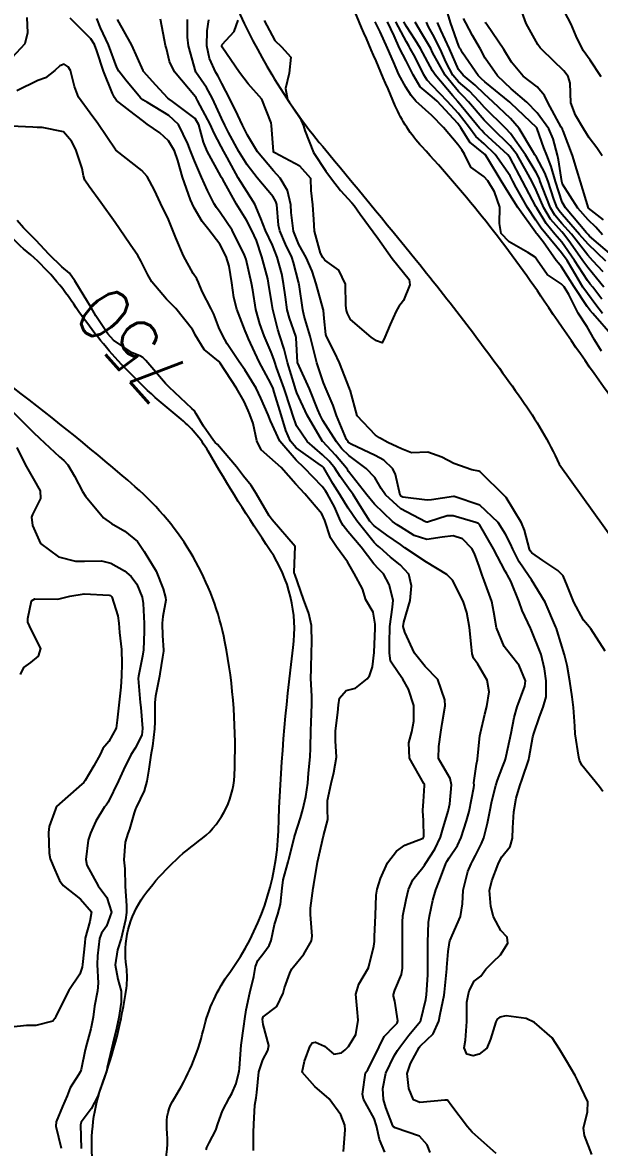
# Model space of a CAD drawing. Header units: metres. Extents: x 307586 to 320046, y 7427249 to 7434250.
# Drawn here: x 318344.8 to 318388.7, y 7430379.9 to 7430465.6 of the extents above; entities that cross this region are included whole.
import ezdxf
from ezdxf.enums import TextEntityAlignment as Align

# ---------------------------------------------------------------- set-up
doc = ezdxf.new("R2010")
doc.units = ezdxf.units.M
doc.header["$MEASUREMENT"] = 0
for name, color, linetype in [('Cotas', 45, 'Continuous'), ('Curvas de Nivel 1m', 11, 'Continuous'), ('Curvas de Nivel 5m', 15, 'Continuous'), ('Hidrografia', 140, 'Continuous'), ('Vias Primárias', 230, 'Continuous')]:
    doc.layers.add(name, color=color, linetype=linetype)
doc.styles.add('Style-STANDARD', font='STANDARD.shx')

msp = doc.modelspace()

# ---------------------------------------------------------------- linework, layer by layer
at = {"layer": 'Curvas de Nivel 1m', "flags": 128}
for points, elevation in [([(318388.915, 7430455.415), (318388.515, 7430456.017), (318387.927, 7430456.793), (318387.513, 7430457.434), (318386.874, 7430458.516), (318386.532, 7430459.444), (318386.486, 7430460.937), (318386.333, 7430461.446), (318385.99, 7430461.891), (318384.332, 7430463.475), (318384.18, 7430463.643), (318384.017, 7430463.877), (318383.134, 7430465.489), (318382.587, 7430466.955)], 769), ([(318345.124, 7430465.944), (318345.192, 7430464.766), (318344.984, 7430463.945), (318343.992, 7430462.88)], 753), ([(318372.384, 7430379.599), (318371.972, 7430380.565), (318371.727, 7430381.609), (318371.573, 7430382.157), (318371.038, 7430383.11), (318370.751, 7430383.623), (318370.672, 7430384.001), (318370.915, 7430385.622), (318370.973, 7430385.722), (318371.075, 7430385.866), (318371.938, 7430387.607), (318372.321, 7430388.385), (318373.117, 7430389.22), (318373.301, 7430389.408), (318373.366, 7430389.588), (318373.138, 7430391.081), (318373.028, 7430391.478), (318373.023, 7430391.592), (318373.146, 7430391.913), (318373.64, 7430393.104), (318373.715, 7430393.585), (318373.717, 7430395.055), (318373.709, 7430395.585), (318373.708, 7430397.085), (318373.753, 7430397.585), (318373.996, 7430398.817), (318374.175, 7430399.581), (318374.497, 7430400.331), (318375.26, 7430401.248), (318375.393, 7430401.437), (318375.472, 7430401.568), (318376.184, 7430402.657), (318376.607, 7430403.557), (318376.758, 7430404.095), (318377.204, 7430405.551), (318377.226, 7430405.638), (318377.318, 7430406.107), (318377.456, 7430407.548), (318377.34, 7430408.02), (318376.444, 7430409.559), (318376.477, 7430410.454), (318376.638, 7430411.557), (318376.737, 7430412.212), (318376.958, 7430413.555), (318376.946, 7430414.026), (318376.411, 7430415.56), (318375.443, 7430416.564), (318374.62, 7430417.578), (318373.885, 7430419.177), (318373.763, 7430419.587), (318373.824, 7430419.924), (318374.303, 7430421.582), (318374.413, 7430422.688), (318374.187, 7430423.583), (318373.54, 7430424.284), (318372.815, 7430424.874), (318371.991, 7430425.613), (318371.744, 7430425.806), (318371.557, 7430425.984), (318370.235, 7430427.633), (318369.588, 7430428.615), (318368.952, 7430429.65), (318368.429, 7430430.475), (318367.722, 7430431.669), (318367.678, 7430431.724), (318367.624, 7430431.778), (318367.299, 7430432), (318365.638, 7430433.194), (318365.188, 7430433.695), (318364.831, 7430434.522), (318364.474, 7430435.702), (318363.955, 7430437.443), (318363.87, 7430437.708), (318363.699, 7430438.092), (318362.81, 7430439.729), (318361.997, 7430441.481), (318361.894, 7430441.738), (318361.747, 7430442.102), (318361.108, 7430443.747), (318360.895, 7430444.629), (318360.73, 7430445.751), (318360.53, 7430447.029), (318360.312, 7430447.755), (318359.827, 7430448.688), (318358.983, 7430449.773), (318358.481, 7430450.412), (318357.86, 7430451.461), (318357.702, 7430451.792), (318357.587, 7430452.072), (318356.989, 7430453.799), (318356.634, 7430455.071), (318356.379, 7430455.805), (318355.921, 7430456.569), (318355.263, 7430457.157), (318354.296, 7430457.835), (318353.937, 7430458.093), (318352.96, 7430458.838), (318351.96, 7430459.633), (318351.796, 7430459.862), (318351.661, 7430460.168), (318350.958, 7430461.87), (318350.46, 7430463.413), (318350.295, 7430463.877), (318350.009, 7430464.316), (318348.438, 7430465.904)], 753), ([(318375.835, 7430379.558), (318375.606, 7430380.158), (318375.015, 7430380.803), (318373.16, 7430381.45), (318373.022, 7430381.525), (318372.992, 7430381.56), (318372.978, 7430381.591), (318372.441, 7430383.002), (318372.261, 7430383.602), (318372.22, 7430384.438), (318372.456, 7430385.599), (318373.086, 7430386.922), (318373.347, 7430387.331), (318373.518, 7430387.586), (318374.188, 7430388.498), (318375.096, 7430389.57), (318375.105, 7430389.588), (318375.124, 7430389.652), (318375.501, 7430391.205), (318375.553, 7430391.566), (318375.637, 7430393.094), (318375.646, 7430393.565), (318375.638, 7430395.116), (318375.638, 7430395.566), (318375.698, 7430397.075), (318375.774, 7430397.564), (318376.03, 7430398.763), (318376.246, 7430399.56), (318376.527, 7430400.28), (318377.017, 7430401.552), (318377.097, 7430401.721), (318377.269, 7430401.988), (318377.896, 7430402.929), (318378.182, 7430403.537), (318378.594, 7430404.818), (318378.778, 7430405.528), (318379.154, 7430407.345), (318379.163, 7430407.523), (318379.151, 7430407.708), (318379.357, 7430409.118), (318379.415, 7430409.466), (318379.418, 7430409.519), (318379.612, 7430411.286), (318379.654, 7430411.517), (318379.99, 7430412.928), (318380.123, 7430413.513), (318380.307, 7430414.628), (318380.169, 7430415.513), (318379.445, 7430416.736), (318379.124, 7430417.199), (318379.017, 7430417.527), (318378.96, 7430418.028), (318378.806, 7430419.53), (318378.612, 7430420.651), (318378.322, 7430421.538), (318377.527, 7430423.13), (318377.085, 7430423.554), (318375.542, 7430424.492), (318373.903, 7430425.586), (318373.555, 7430425.838), (318372.518, 7430426.561), (318371.569, 7430427.261), (318371.242, 7430427.623), (318370.628, 7430428.589), (318369.959, 7430429.636), (318369.608, 7430430.133), (318368.98, 7430431.013), (318368.557, 7430431.656), (318368.149, 7430432.183), (318367.633, 7430432.668), (318366.465, 7430433.682), (318365.661, 7430434.873), (318365.366, 7430435.693), (318365.221, 7430436.151), (318364.707, 7430437.7), (318364.127, 7430439.304), (318364, 7430439.716), (318363.94, 7430439.932), (318363.73, 7430440.476), (318363.186, 7430441.726), (318362.86, 7430442.621), (318362.571, 7430443.732), (318362.321, 7430445.198), (318362.226, 7430445.736), (318361.811, 7430447.52), (318361.747, 7430447.741), (318361.701, 7430447.855), (318360.755, 7430449.751), (318359.856, 7430451.101), (318359.571, 7430451.475), (318359.383, 7430451.767), (318358.879, 7430452.781), (318358.436, 7430453.782), (318357.902, 7430455.047), (318357.59, 7430455.793), (318357.389, 7430456.324), (318356.675, 7430457.803), (318355.943, 7430458.481), (318354.32, 7430459.472), (318353.961, 7430459.685), (318353.777, 7430459.842), (318352.662, 7430461.167), (318352.126, 7430461.859), (318351.986, 7430462.146), (318351.353, 7430463.866), (318350.741, 7430465.154), (318350.456, 7430465.876)], 754), ([(318388.132, 7430379.409), (318387.567, 7430380.864), (318387.487, 7430381.415), (318387.786, 7430382.668), (318387.816, 7430383.412), (318387.069, 7430385.025), (318386.937, 7430385.287), (318386.867, 7430385.423), (318386.184, 7430386.54), (318385.664, 7430387.444), (318385.106, 7430388.3), (318383.765, 7430389.464), (318383.126, 7430389.756), (318381.612, 7430389.977), (318381.127, 7430389.88), (318380.916, 7430389.711), (318380.812, 7430389.503), (318380.421, 7430388.189), (318380.124, 7430387.51), (318379.558, 7430387.045), (318379.087, 7430386.927), (318378.612, 7430387.048), (318378.411, 7430387.53), (318378.509, 7430388.122), (318378.608, 7430389.528), (318378.623, 7430391.013), (318378.701, 7430391.527), (318378.793, 7430391.88), (318379.159, 7430392.607), (318379.683, 7430392.996), (318380.06, 7430393.511), (318380.609, 7430394.075), (318381.184, 7430394.618), (318381.739, 7430395.492), (318381.671, 7430395.967), (318381.202, 7430396.456), (318380.647, 7430397.506), (318380.436, 7430398.296), (318380.349, 7430399.509), (318380.506, 7430400.252), (318381, 7430401.503), (318381.079, 7430401.689), (318381.271, 7430402.059), (318381.909, 7430402.865), (318382.093, 7430403.488), (318382.101, 7430404.288), (318382.195, 7430405.487), (318382.378, 7430406.539), (318382.655, 7430407.48), (318382.832, 7430407.986), (318383.323, 7430409.471), (318383.365, 7430409.629), (318383.638, 7430411.21), (318383.705, 7430411.467), (318384.132, 7430412.732), (318384.421, 7430413.46), (318384.643, 7430414.236), (318384.649, 7430415.458), (318384.527, 7430416.374), (318384.268, 7430417.462), (318383.482, 7430419.423), (318383.457, 7430419.47), (318382.824, 7430420.808), (318382.598, 7430421.484), (318381.969, 7430423.05), (318381.716, 7430423.497), (318381.647, 7430423.611), (318381.536, 7430423.82), (318380.64, 7430425.509), (318379.571, 7430427.357), (318379.493, 7430427.442), (318379.299, 7430427.524), (318377.58, 7430428.018), (318377.122, 7430428.012), (318375.701, 7430427.569), (318375.608, 7430427.534), (318375.573, 7430427.536), (318375.47, 7430427.571), (318373.587, 7430428.559), (318372.413, 7430429.608), (318372.094, 7430430.099), (318371.616, 7430430.949), (318370.949, 7430431.627), (318369.633, 7430432.623), (318369.111, 7430433.121), (318368.69, 7430433.654), (318367.667, 7430435.285), (318367.451, 7430435.672), (318367.272, 7430436.079), (318366.632, 7430437.681), (318365.723, 7430439.69), (318365.622, 7430441.572), (318365.601, 7430441.692), (318365.112, 7430443.055), (318364.953, 7430443.702), (318364.813, 7430444.669), (318364.67, 7430445.707), (318364.529, 7430446.437), (318364.184, 7430447.714), (318363.826, 7430448.621), (318363.301, 7430449.725), (318362.927, 7430450.655), (318362.492, 7430451.734), (318361.873, 7430452.712), (318361.205, 7430453.747), (318360.367, 7430455.295), (318360.118, 7430455.758), (318359.916, 7430456.114), (318359.36, 7430457.201), (318359.103, 7430457.772), (318358.119, 7430459.629), (318358.037, 7430459.789), (318358.01, 7430459.836), (318357.964, 7430459.898), (318356.369, 7430461.806), (318355.991, 7430462.599), (318355.76, 7430463.573), (318355.695, 7430463.815), (318355.607, 7430464.218), (318355.295, 7430465.821)], 756), ([(318388.956, 7430407.033), (318388.702, 7430407.409), (318387.357, 7430409.041), (318387.185, 7430409.432), (318387.133, 7430409.665), (318386.86, 7430411.435), (318386.822, 7430412.005), (318386.721, 7430413.437), (318386.625, 7430414.233), (318386.457, 7430415.44), (318386.256, 7430416.631), (318386.055, 7430417.444), (318385.48, 7430419.27), (318385.423, 7430419.451), (318385.394, 7430419.541), (318384.581, 7430421.459), (318383.528, 7430423.159), (318383.297, 7430423.474), (318382.582, 7430424.523), (318382.103, 7430425.492), (318381.942, 7430425.879), (318381.564, 7430426.63), (318380.994, 7430427.506), (318379.593, 7430428.839), (318377.655, 7430429.496), (318377.602, 7430429.495), (318375.922, 7430429.242), (318375.598, 7430429.222), (318373.745, 7430429.445), (318373.602, 7430429.506), (318373.537, 7430429.591), (318373.194, 7430431.172), (318372.993, 7430431.599), (318372.286, 7430432.263), (318371.633, 7430432.619), (318369.816, 7430433.464), (318369.642, 7430433.565), (318369.603, 7430433.601), (318369.571, 7430433.641), (318369.468, 7430433.821), (318368.699, 7430435.655), (318368.447, 7430436.425), (318367.913, 7430437.667), (318367.7, 7430438.132), (318367.197, 7430439.675), (318367.031, 7430440.376), (318366.692, 7430441.681), (318366.237, 7430443.206), (318366.127, 7430443.686), (318365.844, 7430445.637), (318365.834, 7430445.69), (318365.794, 7430445.826), (318365.419, 7430447.306), (318365.292, 7430447.698), (318364.828, 7430448.705), (318364.39, 7430449.712), (318364.286, 7430450.152), (318364.146, 7430451.716), (318364.089, 7430451.941), (318363.869, 7430452.29), (318362.653, 7430453.732), (318361.898, 7430454.725), (318361.275, 7430455.746), (318360.482, 7430457.2), (318360.19, 7430457.757), (318359.941, 7430458.276), (318359.259, 7430459.771), (318358.807, 7430460.613), (318357.983, 7430461.79), (318357.436, 7430463.796), (318357.351, 7430464.458), (318357.35, 7430465.797)], 757), ([(318389.131, 7430417.732), (318388.045, 7430419.422), (318387.781, 7430419.721), (318387.489, 7430420.074), (318386.744, 7430421.438), (318386.246, 7430422.719), (318385.939, 7430423.446), (318385.537, 7430423.859), (318384.386, 7430424.62), (318383.55, 7430425.209), (318383.428, 7430425.348), (318383.376, 7430425.473), (318383.012, 7430426.923), (318382.772, 7430427.482), (318381.601, 7430429.403), (318381.53, 7430429.501), (318379.621, 7430431.37), (318379.525, 7430431.425), (318378.987, 7430431.53), (318377.63, 7430432), (318376.701, 7430432.496), (318375.642, 7430432.862), (318374.399, 7430432.825), (318373.646, 7430433.109), (318373.324, 7430433.271), (318372.605, 7430433.606), (318371.977, 7430433.944), (318371.651, 7430434.17), (318370.281, 7430435.634), (318369.728, 7430437.604), (318369.72, 7430437.64), (318369.694, 7430437.704), (318368.931, 7430439.652), (318368.556, 7430440.482), (318367.936, 7430441.667), (318367.888, 7430441.812), (318367.757, 7430443.039), (318367.7, 7430443.671), (318367.685, 7430443.75), (318367.156, 7430445.676), (318366.853, 7430446.629), (318366.395, 7430447.684), (318365.828, 7430448.68), (318365.418, 7430449.696), (318365.255, 7430451.097), (318365.216, 7430451.7), (318364.958, 7430452.788), (318364.412, 7430453.712), (318363.891, 7430454.282), (318362.682, 7430455.732), (318361.925, 7430456.984), (318361.548, 7430457.744), (318361.181, 7430458.511), (318360.587, 7430459.754), (318359.975, 7430460.93), (318359.683, 7430461.467), (318359.516, 7430461.767), (318359.03, 7430462.811), (318358.826, 7430463.778), (318358.858, 7430464.94), (318358.985, 7430465.776)], 758), ([(318363.191, 7430465.728), (318364.01, 7430464.202), (318364.515, 7430463.712), (318365.218, 7430462.924), (318365.091, 7430461.703), (318364.812, 7430460.548), (318364.98, 7430459.705), (318365.942, 7430458.273), (318366.179, 7430457.688), (318366.275, 7430457.341), (318366.936, 7430455.68), (318367.892, 7430454.245), (318368.315, 7430453.664), (318368.989, 7430452.769), (318369.865, 7430451.832), (318370.033, 7430451.638), (318370.506, 7430450.984), (318371.493, 7430449.623), (318371.836, 7430449.152), (318372.938, 7430447.609), (318373.802, 7430446.543), (318374.218, 7430446.014), (318374.278, 7430445.593), (318373.781, 7430444.398), (318373.43, 7430443.95), (318373.246, 7430443.605), (318372.769, 7430442.593), (318372.367, 7430441.614), (318372.162, 7430441.193), (318371.74, 7430441.342), (318371.338, 7430441.624), (318369.756, 7430442.961), (318369.523, 7430443.406), (318369.455, 7430443.645), (318369.396, 7430444.018), (318369.371, 7430445.646), (318368.87, 7430446.721), (318367.811, 7430447.464), (318367.65, 7430447.672), (318367.482, 7430448.009), (318367.026, 7430449.678), (318366.971, 7430450.559), (318366.883, 7430451.68), (318366.778, 7430452.777), (318366.732, 7430453.682), (318365.897, 7430454.641), (318363.992, 7430455.639), (318363.913, 7430455.708), (318363.894, 7430455.739), (318363.759, 7430457.722), (318363.737, 7430457.921), (318363.008, 7430459.73), (318361.974, 7430460.888), (318361.328, 7430461.747), (318360.002, 7430463.682), (318359.974, 7430463.732), (318359.97, 7430463.76), (318359.969, 7430463.795), (318360.005, 7430463.883), (318360.903, 7430464.867), (318361.208, 7430465.748)], 759), ([(318389.818, 7430447.708), (318387.955, 7430449.315), (318387.843, 7430449.417), (318387.727, 7430449.549), (318386.124, 7430451.447), (318385.869, 7430451.887), (318385.36, 7430453.458), (318385.036, 7430454.595), (318384.696, 7430455.468), (318384.475, 7430456.029), (318383.975, 7430457.479), (318383.934, 7430457.545), (318382.948, 7430458.49), (318381.962, 7430459.428), (318381.881, 7430459.501), (318379.978, 7430461.06), (318379.731, 7430461.275), (318379.484, 7430461.527), (318378.288, 7430463.267), (318378.121, 7430463.548), (318378.082, 7430463.617), (318378.015, 7430463.763), (318377.381, 7430465.557), (318377.088, 7430466.514)], 766), ([(318388.931, 7430449.414), (318388.416, 7430449.989), (318387.854, 7430450.535), (318387.057, 7430451.438), (318385.89, 7430453.261), (318385.834, 7430453.451), (318385.575, 7430455.121), (318385.502, 7430455.456), (318385.171, 7430456.707), (318384.849, 7430457.466), (318383.951, 7430458.696), (318383.179, 7430459.488), (318381.973, 7430460.524), (318380.94, 7430461.51), (318380.003, 7430462.86), (318379.642, 7430463.526), (318379.055, 7430464.567), (318378.53, 7430465.543), (318378.349, 7430465.858)], 767), ([(318388.867, 7430440.546), (318388.338, 7430441.421), (318387.757, 7430442.401), (318387.071, 7430443.437), (318386.362, 7430444.869), (318386.021, 7430445.448), (318385.795, 7430445.684), (318384.714, 7430446.379), (318383.971, 7430447.478), (318383.816, 7430447.697), (318383.257, 7430448.05), (318381.833, 7430448.87), (318381.222, 7430449.506), (318381.095, 7430450.263), (318381.121, 7430451.507), (318380.719, 7430452.673), (318380.205, 7430453.517), (318379.896, 7430453.835), (318378.91, 7430454.542), (318378.432, 7430455.542), (318378.242, 7430455.871), (318377.92, 7430456.288), (318376.829, 7430457.561), (318375.947, 7430458.481), (318374.744, 7430459.588), (318374.381, 7430460.007), (318373.973, 7430460.644), (318373.45, 7430461.605), (318373.025, 7430462.582), (318372.58, 7430463.614), (318372.025, 7430464.85), (318371.65, 7430465.624)], 759), ([(318388.934, 7430443.413), (318388.437, 7430444.077), (318387.788, 7430444.928), (318387.434, 7430445.434), (318386.914, 7430446.326), (318386.238, 7430447.446), (318385.822, 7430448.03), (318384.613, 7430449.468), (318384.275, 7430449.901), (318383.853, 7430450.513), (318383.235, 7430451.486), (318382.376, 7430453.005), (318382.117, 7430453.498), (318381.897, 7430453.892), (318380.764, 7430455.511), (318379.921, 7430456.325), (318379.297, 7430456.9), (318378.817, 7430457.537), (318377.95, 7430458.662), (318377.147, 7430459.558), (318375.975, 7430460.779), (318375.586, 7430461.183), (318375.34, 7430461.58), (318374.674, 7430462.918), (318374.308, 7430463.596), (318374.199, 7430463.781), (318374.018, 7430464.087), (318373.199, 7430465.608)], 761), ([(318388.881, 7430444.51), (318388.189, 7430445.424), (318388.006, 7430445.638), (318387.798, 7430445.929), (318386.815, 7430447.44), (318385.834, 7430448.841), (318385.313, 7430449.458), (318384.649, 7430450.266), (318383.905, 7430451.479), (318383.864, 7430451.562), (318382.846, 7430453.49), (318381.911, 7430455.275), (318381.736, 7430455.502), (318379.929, 7430457.147), (318379.742, 7430457.333), (318379.582, 7430457.525), (318377.962, 7430459.497), (318377.917, 7430459.55), (318377.536, 7430459.986), (318376.212, 7430461.568), (318375.988, 7430461.891), (318375.083, 7430463.584), (318374.683, 7430464.254), (318374.03, 7430465.261), (318373.831, 7430465.602)], 762), ([(318389.047, 7430445.411), (318388.485, 7430446.105), (318387.808, 7430446.93), (318387.439, 7430447.434), (318386.506, 7430448.77), (318386.004, 7430449.448), (318385.845, 7430449.633), (318384.987, 7430450.595), (318384.464, 7430451.471), (318383.883, 7430452.795), (318383.56, 7430453.483), (318383.164, 7430454.223), (318382.438, 7430455.495), (318381.92, 7430456.168), (318380.545, 7430457.514), (318379.942, 7430458.125), (318378.745, 7430459.538), (318378.362, 7430459.939), (318377.971, 7430460.315), (318376.968, 7430461.56), (318376.009, 7430463.283), (318375.866, 7430463.572), (318375.179, 7430464.737), (318374.69, 7430465.59)], 763), ([(318388.974, 7430446.582), (318388.198, 7430447.424), (318387.819, 7430447.851), (318386.571, 7430449.443), (318385.851, 7430450.275), (318385.305, 7430450.906), (318384.979, 7430451.463), (318384.359, 7430453), (318384.203, 7430453.475), (318384.125, 7430453.706), (318383.9, 7430454.143), (318383.08, 7430455.488), (318381.929, 7430457.113), (318381.58, 7430457.504), (318379.957, 7430459.1), (318379.571, 7430459.526), (318378.784, 7430460.351), (318377.978, 7430461.051), (318377.541, 7430461.554), (318377.035, 7430462.522), (318376.572, 7430463.564), (318376.024, 7430464.66), (318375.694, 7430465.239), (318375.534, 7430465.577)], 764), ([(318389, 7430450.558), (318387.863, 7430451.43), (318387.255, 7430453.436), (318386.989, 7430454.352), (318386.645, 7430455.443), (318385.932, 7430457.316), (318385.903, 7430457.42), (318385.889, 7430457.451), (318385.79, 7430457.598), (318384.773, 7430459.468), (318384.515, 7430460.019), (318383.975, 7430460.675), (318382.901, 7430461.491), (318381.999, 7430462.553), (318381.425, 7430463.506), (318380.138, 7430465.413), (318380.067, 7430465.52), (318380.034, 7430465.6)], 768), ([(318369.23, 7430379.638), (318369.366, 7430381.29), (318369.338, 7430381.637), (318369.031, 7430382.425), (318368.142, 7430383.649), (318367.057, 7430384.597), (318366.09, 7430385.68), (318366.252, 7430386.508), (318366.69, 7430387.674), (318366.857, 7430387.912), (318367.097, 7430387.972), (318367.791, 7430387.66), (318368.494, 7430387.056), (318369.088, 7430387.165), (318369.349, 7430387.379), (318369.605, 7430387.635), (318370.177, 7430388.559), (318370.347, 7430389.628), (318370.267, 7430390.493), (318370.179, 7430391.63), (318370.396, 7430392.382), (318371.131, 7430393.62), (318371.14, 7430393.643), (318371.164, 7430393.722), (318371.54, 7430395.263), (318371.577, 7430395.614), (318371.591, 7430396.008), (318371.663, 7430397.613), (318371.709, 7430399.14), (318371.79, 7430399.612), (318372.051, 7430400.408), (318372.567, 7430401.6), (318373.272, 7430402.51), (318373.903, 7430402.957), (318375.292, 7430403.5), (318375.327, 7430403.535), (318375.34, 7430403.57), (318375.305, 7430404.825), (318375.259, 7430405.571), (318375.262, 7430405.622), (318375.32, 7430406.275), (318375.394, 7430407.508), (318375.383, 7430407.569), (318375.334, 7430407.649), (318374.252, 7430409.581), (318374.203, 7430410.754), (318374.43, 7430411.58), (318374.582, 7430412.387), (318374.578, 7430413.578), (318374.175, 7430414.833), (318373.754, 7430415.587), (318373.437, 7430416.009), (318372.816, 7430416.969), (318372.732, 7430417.601), (318372.725, 7430418.34), (318372.744, 7430419.601), (318372.968, 7430421.068), (318373, 7430421.598), (318372.715, 7430422.796), (318372.264, 7430423.609), (318371.891, 7430423.977), (318371.534, 7430424.359), (318370.565, 7430425.63), (318369.565, 7430426.832), (318369.197, 7430427.274), (318369.012, 7430427.648), (318368.55, 7430428.694), (318368.003, 7430429.664), (318367.852, 7430429.913), (318367.609, 7430430.253), (318366.248, 7430431.684), (318365.628, 7430432.248), (318364.391, 7430433.703), (318363.666, 7430435.248), (318363.498, 7430435.713), (318362.951, 7430436.987), (318362.59, 7430437.727), (318361.714, 7430439.136), (318361.291, 7430439.744), (318360.37, 7430441.12), (318360.01, 7430441.757), (318359.749, 7430442.357), (318359.351, 7430443.359), (318359.159, 7430443.769), (318358.472, 7430445.09), (318358.193, 7430445.784), (318358.07, 7430446.06), (318357.8, 7430446.472), (318357.055, 7430447.798), (318356.47, 7430449.167), (318356.225, 7430449.806), (318355.852, 7430450.686), (318355.488, 7430451.445), (318355.312, 7430451.818), (318354.86, 7430452.812), (318354.296, 7430453.834), (318353.89, 7430454.312), (318351.913, 7430455.86), (318350.525, 7430457.874), (318349.945, 7430458.66), (318349.074, 7430459.893), (318348.772, 7430460.699), (318348.457, 7430461.903), (318348.28, 7430462.2), (318347.988, 7430462.402), (318347.643, 7430462.256), (318347.264, 7430461.917), (318346.555, 7430461.347), (318345.975, 7430461.15), (318344.383, 7430460.369)], 752), ([(318362.388, 7430379.719), (318362.375, 7430381.078), (318362.409, 7430381.719), (318362.484, 7430383.164), (318362.574, 7430383.717), (318362.633, 7430384.132), (318362.796, 7430385.714), (318363.082, 7430386.629), (318363.475, 7430387.32), (318363.543, 7430387.705), (318363.117, 7430389.305), (318363.065, 7430389.711), (318363.125, 7430389.9), (318364.165, 7430390.668), (318364.627, 7430391.695), (318364.743, 7430392.098), (318365.158, 7430393.225), (318365.309, 7430393.541), (318365.433, 7430393.687), (318366.205, 7430394.652), (318366.789, 7430395.674), (318366.84, 7430396.03), (318366.729, 7430397.675), (318366.724, 7430398.172), (318366.918, 7430399.673), (318366.966, 7430399.953), (318367.263, 7430401.67), (318367.699, 7430403.664), (318368.047, 7430404.913), (318368.019, 7430405.659), (318368.021, 7430406.361), (318368.279, 7430407.656), (318368.501, 7430408.497), (318368.707, 7430409.65), (318368.62, 7430410.896), (318368.621, 7430411.651), (318368.808, 7430413.06), (318368.845, 7430413.648), (318368.913, 7430414.145), (318369.419, 7430414.724), (318370.138, 7430414.917), (318371.033, 7430415.624), (318371.207, 7430415.851), (318371.442, 7430416.537), (318371.555, 7430417.618), (318371.63, 7430419.468), (318371.638, 7430419.618), (318371.645, 7430419.778), (318371.494, 7430420.683), (318370.922, 7430421.626), (318370.667, 7430422.472), (318370.039, 7430423.635), (318369.536, 7430424.513), (318368.698, 7430425.653), (318368.24, 7430426.34), (318367.797, 7430427.667), (318367.58, 7430428.172), (318366.277, 7430429.683), (318365.61, 7430430.421), (318364.476, 7430431.701), (318363.631, 7430432.47), (318362.969, 7430433.053), (318362.642, 7430433.725), (318362.345, 7430435.047), (318362.114, 7430435.733), (318361.985, 7430436.045), (318361.683, 7430436.729), (318361.076, 7430437.746), (318359.84, 7430439.64), (318359.754, 7430439.76), (318359.723, 7430439.791), (318358.621, 7430440.666), (318357.947, 7430441.787), (318357.888, 7430441.931), (318357.747, 7430442.205), (318356.46, 7430443.803), (318355.774, 7430444.521), (318354.648, 7430445.827), (318354.33, 7430446.364), (318353.809, 7430447.435), (318353.569, 7430447.842), (318353.007, 7430448.666), (318352.183, 7430449.857), (318351.848, 7430450.338), (318350.757, 7430451.871), (318349.875, 7430453.076), (318349.554, 7430453.559), (318349.445, 7430453.887), (318349.337, 7430454.443), (318348.852, 7430455.896), (318348.545, 7430456.526), (318347.926, 7430457.241), (318346.29, 7430457.566), (318345.929, 7430457.58), (318345.583, 7430457.589), (318343.93, 7430457.677)], 751), ([(318344.368, 7430433.21), (318345.003, 7430431.936), (318345.612, 7430430.864), (318346.137, 7430429.925), (318346.175, 7430429.344), (318345.576, 7430428.121), (318345.507, 7430427.998), (318345.492, 7430427.931), (318345.566, 7430427.282), (318346.183, 7430425.924), (318347.538, 7430424.906), (318348.849, 7430424.574), (318349.533, 7430424.568), (318350.811, 7430424.59), (318351.531, 7430424.417), (318352.563, 7430423.844), (318353.086, 7430423.403), (318353.513, 7430422.811), (318353.906, 7430421.826), (318353.98, 7430421.343), (318354.059, 7430419.824), (318354.072, 7430419.226), (318354.003, 7430417.824), (318353.936, 7430417.337), (318353.622, 7430415.828), (318353.613, 7430415.645), (318353.768, 7430413.826), (318353.803, 7430413.422), (318353.942, 7430411.824), (318353.877, 7430411.326), (318353.368, 7430410.348), (318353.055, 7430409.835), (318352.502, 7430408.686), (318352.117, 7430407.848), (318351.317, 7430406.234), (318351.169, 7430406.007), (318351.05, 7430405.863), (318350.391, 7430404.774), (318349.967, 7430403.873), (318349.806, 7430403.346), (318349.622, 7430401.876), (318349.709, 7430401.425), (318350.562, 7430399.867), (318351.23, 7430398.977), (318351.57, 7430397.855), (318351.202, 7430396.791), (318350.81, 7430396.251), (318350.675, 7430395.865), (318350.501, 7430394.539), (318350.481, 7430393.867), (318350.557, 7430392.458), (318350.51, 7430391.866), (318350.287, 7430390.712), (318350.17, 7430389.87), (318350.004, 7430388.976), (318349.709, 7430387.874), (318349.586, 7430387.377), (318349.26, 7430385.878), (318349.211, 7430385.738), (318349.067, 7430385.491), (318348.443, 7430384.498), (318348.198, 7430383.888), (318347.852, 7430383.075), (318347.364, 7430381.897), (318347.348, 7430381.568), (318347.745, 7430379.893)], 751), ([(318344.657, 7430415.938), (318344.898, 7430416.475), (318345.442, 7430416.861), (318346.02, 7430417.352), (318346.193, 7430417.923), (318345.474, 7430419.36), (318345.214, 7430419.933), (318345.201, 7430420.217), (318345.499, 7430421.559), (318345.737, 7430421.691), (318347.501, 7430421.676), (318348.405, 7430421.896), (318349.505, 7430422.083), (318351.392, 7430421.973), (318351.504, 7430421.951), (318351.562, 7430421.917), (318351.598, 7430421.859), (318352.056, 7430420.419), (318352.14, 7430419.85), (318352.184, 7430419.138), (318352.328, 7430417.847), (318352.365, 7430416.769), (318352.33, 7430415.847), (318352.298, 7430414.969), (318352.158, 7430413.849), (318352.01, 7430412.471), (318351.94, 7430411.852), (318351.373, 7430410.84), (318350.923, 7430410.309), (318350.715, 7430409.866), (318350.238, 7430408.982), (318349.582, 7430407.878), (318349.477, 7430407.733), (318349.33, 7430407.589), (318347.402, 7430405.909), (318347.364, 7430405.857), (318347.31, 7430405.705), (318346.836, 7430404.369), (318346.788, 7430403.915), (318346.831, 7430402.351), (318346.903, 7430401.914), (318347.255, 7430401.083), (318347.609, 7430400.267), (318347.892, 7430399.9), (318349.227, 7430398.841), (318350.056, 7430397.872), (318349.933, 7430397.145), (318349.582, 7430395.876), (318349.539, 7430395.525), (318349.382, 7430393.878), (318349.354, 7430393.685), (318349.155, 7430393.135), (318348.331, 7430391.892), (318347.528, 7430390.305), (318347.354, 7430389.907), (318347.273, 7430389.756), (318347.118, 7430389.575), (318345.812, 7430389.224), (318345.112, 7430389.221), (318343.954, 7430389.098)], 752)]:
    msp.add_lwpolyline(points, dxfattribs=dict(at, elevation=elevation))
at = {"layer": 'Curvas de Nivel 5m', "flags": 128}
for points, elevation in [([(318380.844, 7430379.502), (318379.019, 7430381.111), (318378.668, 7430381.524), (318377.476, 7430383.106), (318377.138, 7430383.539), (318377.053, 7430383.556), (318376.932, 7430383.542), (318375.041, 7430383.382), (318374.55, 7430383.575), (318374.198, 7430384.437), (318374.072, 7430385.58), (318374.315, 7430386.343), (318374.996, 7430387.571), (318375.035, 7430387.63), (318375.095, 7430387.687), (318376.059, 7430388.61), (318376.472, 7430389.557), (318376.593, 7430390.09), (318376.886, 7430391.553), (318376.917, 7430391.781), (318377.081, 7430393.551), (318377.087, 7430393.638), (318377.186, 7430394.853), (318377.283, 7430395.549), (318377.326, 7430395.68), (318378.135, 7430397.536), (318378.278, 7430398.484), (318378.328, 7430399.534), (318378.682, 7430400.954), (318378.932, 7430401.525), (318379.043, 7430401.746), (318379.273, 7430402.183), (318379.718, 7430403.085), (318379.893, 7430403.514), (318380.195, 7430404.62), (318380.356, 7430405.51), (318380.513, 7430406.317), (318380.821, 7430407.505), (318380.939, 7430407.904), (318381.355, 7430408.968), (318381.508, 7430409.351), (318381.55, 7430409.497), (318381.6, 7430409.731), (318381.984, 7430411.491), (318382.214, 7430412.675), (318382.433, 7430413.485), (318383.021, 7430415.068), (318383.071, 7430415.475), (318382.596, 7430416.635), (318381.907, 7430417.493), (318381.462, 7430418.078), (318380.876, 7430419.506), (318380.666, 7430420.68), (318380.508, 7430421.51), (318379.939, 7430423.103), (318379.784, 7430423.517), (318379.54, 7430424.183), (318379.187, 7430425.163), (318378.999, 7430425.528), (318378.289, 7430426.268), (318377.563, 7430426.509), (318376.736, 7430426.384), (318375.559, 7430426.216), (318374.611, 7430426.531), (318373.569, 7430427.171), (318373.316, 7430427.34), (318372.959, 7430427.599), (318371.592, 7430428.903), (318371.005, 7430429.626), (318369.621, 7430431.402), (318369.521, 7430431.541), (318369.446, 7430431.643), (318368.618, 7430432.64), (318367.658, 7430433.67), (318367.643, 7430433.686), (318366.475, 7430435.682), (318365.69, 7430437.385), (318365.58, 7430437.691), (318365.515, 7430437.873), (318364.958, 7430439.701), (318364.722, 7430440.694), (318364.397, 7430441.71), (318364.228, 7430442.193), (318363.853, 7430443.719), (318363.77, 7430444.179), (318363.532, 7430445.723), (318363.464, 7430446.055), (318363.022, 7430447.728), (318362.6, 7430448.964), (318362.261, 7430449.736), (318361.851, 7430450.51), (318361.094, 7430451.748), (318360.036, 7430453.604), (318359.946, 7430453.759), (318359.885, 7430453.873), (318358.85, 7430455.776), (318358.586, 7430456.447), (318358.221, 7430457.786), (318357.94, 7430458.265), (318356.207, 7430459.56), (318355.962, 7430459.718), (318355.852, 7430459.812), (318354.95, 7430460.803), (318354.013, 7430461.84), (318353.999, 7430461.856), (318353.984, 7430461.904), (318353.12, 7430463.849), (318352.032, 7430465.8)], 755), ([(318388.83, 7430461.417), (318388.002, 7430462.686), (318387.476, 7430463.435), (318386.93, 7430464.535), (318386.546, 7430465.445), (318386.043, 7430466.41)], 770), ([(318389.747, 7430441.641), (318388.188, 7430443.424), (318388.004, 7430443.655), (318387.778, 7430443.963), (318386.779, 7430445.44), (318385.808, 7430446.959), (318385.595, 7430447.237), (318385.414, 7430447.456), (318384.43, 7430448.875), (318383.942, 7430449.479), (318383.898, 7430449.534), (318383.844, 7430449.609), (318382.497, 7430451.494), (318381.877, 7430452.453), (318381.235, 7430453.507), (318380.195, 7430455.232), (318379.999, 7430455.519), (318379.914, 7430455.599), (318378.852, 7430456.465), (318378.156, 7430457.547), (318377.938, 7430457.869), (318376.343, 7430459.566), (318375.966, 7430459.896), (318375.058, 7430460.668), (318374.517, 7430461.592), (318373.999, 7430462.655), (318373.497, 7430463.605), (318373.077, 7430464.555), (318372.571, 7430465.615)], 760), ([(318389.177, 7430447.41), (318387.832, 7430448.704), (318387.178, 7430449.437), (318385.858, 7430450.94), (318385.626, 7430451.219), (318385.482, 7430451.456), (318385.225, 7430452.107), (318384.788, 7430453.467), (318384.559, 7430454.129), (318383.911, 7430455.305), (318383.797, 7430455.481), (318383.6, 7430455.8), (318382.601, 7430457.493), (318381.944, 7430458.26), (318380.592, 7430459.514), (318379.969, 7430460.107), (318379.235, 7430460.791), (318378.339, 7430461.545), (318377.99, 7430461.996), (318377.287, 7430463.557), (318376.623, 7430464.968), (318376.39, 7430465.566)], 765), ([(318358.773, 7430379.762), (318358.818, 7430379.949), (318359.008, 7430380.295), (318359.505, 7430381.268), (318359.674, 7430381.753), (318360.034, 7430382.748), (318360.562, 7430383.745), (318360.74, 7430384.05), (318361.059, 7430384.813), (318361.24, 7430385.567), (318361.278, 7430385.737), (318361.314, 7430385.975), (318361.449, 7430387.735), (318361.658, 7430389.189), (318361.723, 7430389.731), (318361.823, 7430390.423), (318362.114, 7430391.725), (318362.401, 7430392.967), (318362.543, 7430393.719), (318362.711, 7430394.176), (318363.179, 7430394.753), (318363.577, 7430395.316), (318363.721, 7430395.705), (318363.986, 7430396.921), (318364.237, 7430397.7), (318364.447, 7430398.475), (318364.55, 7430399.697), (318364.628, 7430400.317), (318365.009, 7430401.693), (318365.067, 7430401.889), (318365.273, 7430402.69), (318365.463, 7430403.506), (318365.517, 7430403.688), (318365.947, 7430405.04), (318366.122, 7430405.682), (318366.352, 7430406.65), (318366.512, 7430407.678), (318366.573, 7430408.449), (318366.684, 7430409.677), (318366.718, 7430410.328), (318366.744, 7430411.676), (318366.766, 7430412.299), (318366.829, 7430413.676), (318366.817, 7430414.271), (318366.75, 7430415.677), (318366.766, 7430416.35), (318366.796, 7430417.677), (318366.813, 7430418.326), (318366.797, 7430419.677), (318366.58, 7430420.591), (318366.175, 7430421.683), (318365.522, 7430423.574), (318365.481, 7430423.69), (318365.474, 7430423.74), (318365.553, 7430425.69), (318363.801, 7430427.708), (318363.577, 7430428.014), (318362.572, 7430429.725), (318362.194, 7430430.317), (318361.616, 7430431.043), (318361.08, 7430431.745), (318359.64, 7430433.439), (318359.477, 7430433.598), (318359.339, 7430433.765), (318358.589, 7430434.846), (318358.021, 7430435.785), (318357.891, 7430436.002), (318357.677, 7430436.2), (318355.964, 7430437.807), (318355.697, 7430438.086), (318354.188, 7430439.833), (318353.966, 7430440.077), (318353.726, 7430440.184), (318353.146, 7430440.428), (318351.738, 7430441.396), (318351.309, 7430441.864), (318350.397, 7430443.233), (318350.03, 7430443.877), (318349.769, 7430444.283), (318348.778, 7430445.895), (318348.386, 7430446.489), (318347.803, 7430446.962), (318346.828, 7430447.92), (318345.829, 7430449.004), (318344.87, 7430449.945), (318344.399, 7430450.502)], 750), ([(318344.077, 7430435.946), (318345.649, 7430434.367), (318346.091, 7430433.926), (318347.629, 7430432.513), (318347.959, 7430432.237), (318348.251, 7430431.901), (318348.754, 7430431.033), (318349.372, 7430429.883), (318349.597, 7430429.517), (318350.974, 7430427.866), (318351.569, 7430427.428), (318352.579, 7430426.861), (318353.555, 7430426.055), (318353.72, 7430425.828), (318354.066, 7430425.304), (318354.964, 7430423.816), (318355.509, 7430422.468), (318355.691, 7430421.808), (318355.708, 7430421.601), (318355.488, 7430420.35), (318355.43, 7430419.864), (318355.427, 7430419.811), (318355.469, 7430418.905), (318355.545, 7430417.809), (318355.537, 7430417.724), (318355.448, 7430417.276), (318355.256, 7430415.991), (318355.223, 7430415.812), (318354.922, 7430414.303), (318354.882, 7430413.815), (318354.866, 7430412.337), (318354.857, 7430411.815), (318354.708, 7430410.479), (318354.582, 7430409.818), (318354.422, 7430408.744), (318354.255, 7430407.821), (318354.051, 7430407.097), (318353.46, 7430405.829), (318353.409, 7430405.731), (318353.307, 7430405.429), (318352.94, 7430404.183), (318352.822, 7430403.837), (318352.621, 7430403.184), (318352.525, 7430401.841), (318352.583, 7430401.167), (318352.611, 7430399.839), (318352.712, 7430398.347), (318352.717, 7430397.837), (318352.641, 7430397.273), (318352.312, 7430395.843), (318352.044, 7430394.983), (318351.853, 7430393.85), (318352.063, 7430392.757), (318352.303, 7430391.843), (318352.306, 7430391.014), (318352.123, 7430389.845), (318351.956, 7430389.001), (318351.68, 7430387.851), (318351.242, 7430386.025), (318351.214, 7430385.858), (318351.185, 7430385.745), (318351.066, 7430385.402), (318350.674, 7430384.238), (318350.53, 7430383.865), (318350.018, 7430382.885), (318349.278, 7430381.877), (318349.214, 7430381.685), (318349.265, 7430379.877)], 750)]:
    msp.add_lwpolyline(points, dxfattribs=dict(at, elevation=elevation))
at = {"layer": 'Hidrografia'}
for points in [[(318355.431, 7430330.728, -0.102652), (318353.22, 7430341.829, -0.03258), (318353.939, 7430351.651, 0.079345), (318353.733, 7430361.876, -0.10533), (318354.041, 7430371.688, 0.005464), (318355.583, 7430378.259, 0.076862), (318355.79, 7430381.398, -0.166151), (318356.362, 7430383.714, 0.085036), (318358.57, 7430388.915, -0.099613), (318360.574, 7430393.279, 0.150104), (318364.273, 7430404.043, -0.023868), (318365.403, 7430418.008, 0.182586), (318363.655, 7430425.385, -0.017193), (318358.928, 7430432.932, 0.093), (318356.719, 7430435.499, -0.037947), (318352.095, 7430439.812, -0.039048), (318348.704, 7430444.124, 0.073099), (318344.893, 7430448.348, -0.084635), (318343.3, 7430450.196, 0.252676)], [(318352.707, 7430328.481, -0.079354), (318349.778, 7430337.055, -0.005937), (318348.904, 7430342.509, -0.013392), (318347.979, 7430350.17, -0.024744), (318347.568, 7430359.514, -0.080273), (318349.418, 7430370.574, 0.30948), (318348.955, 7430372.217, -0.405025), (318348.75, 7430374.168, 0.191842), (318350.137, 7430378.891, -0.111294), (318350.909, 7430384.874, 0.052437), (318352.707, 7430392.062, 0.070295), (318352.707, 7430393.705, -0.194008), (318354.042, 7430399.096, -0.079962), (318358.204, 7430403.254, 0.227456), (318360.927, 7430408.263, 0.06075), (318360.208, 7430418.429, 0.167843), (318353.375, 7430430.237, 0.015625), (318344.119, 7430437.759, 0.034669)]]:
    msp.add_lwpolyline(points, format="xyb", dxfattribs=at)
at = {"layer": 'Vias Primárias'}
msp.add_lwpolyline([(318430.652, 7430328.157, -0.003495), (318431.238, 7430339.131, 0.056191), (318430.812, 7430347.326, 0.017543), (318428.786, 7430357.357, -0.002691), (318424.576, 7430375.416, 0.043825), (318422.18, 7430382.866, 0.041271), (318416.693, 7430393.373, -0.023484), (318404.92, 7430414.087, 0.045275), (318395.86, 7430428.527, -0.014348), (318384.507, 7430444.357, 0.038334), (318375.189, 7430456.117, -0.085698), (318373.166, 7430459.234, 0.000661), (318370.237, 7430466.045, 0.025145), (318365.178, 7430476.315, -0.130943), (318363.259, 7430483.908, 0.093376), (318361.769, 7430492.421, -0.131641), (318361.236, 7430497.849, 0.070404), (318361.449, 7430506.948, -0.091093), (318361.874, 7430513.521, 0.011609), (318364.323, 7430524.323, -0.078256), (318369.81, 7430539.08, 0.011958)], format="xyb", dxfattribs=at)
msp.add_lwpolyline([(318430.652, 7430328.157, -0.003495), (318431.238, 7430339.131, 0.056191), (318430.812, 7430347.326, 0.017543), (318428.786, 7430357.357, -0.002691), (318424.576, 7430375.416, 0.043825), (318422.18, 7430382.866, 0.041271), (318416.693, 7430393.373, -0.023484), (318404.92, 7430414.087, 0.045275), (318395.86, 7430428.527, -0.014348), (318384.507, 7430444.357, 0.038334), (318375.189, 7430456.117, -0.085698), (318373.166, 7430459.234, 0.000661), (318370.237, 7430466.045, 0.025145), (318365.178, 7430476.315, -0.130943), (318363.259, 7430483.908, 0.093376), (318361.769, 7430492.421, -0.131641), (318361.236, 7430497.849, 0.070404), (318361.449, 7430506.948, -0.091093), (318361.874, 7430513.521, 0.011609), (318364.323, 7430524.323, -0.078256), (318369.81, 7430539.08, 0.011958)], format="xyb", dxfattribs=at)
at = {"layer": 'Vias Primárias', "elevation": 790.959}
msp.add_lwpolyline([(318362.131, 7430537.714, 0.046278), (318357.725, 7430524.751, 0.037684), (318355.601, 7430511.583, 0.015871), (318354.964, 7430499.538, 0.083304), (318358.944, 7430472.317, 0.056127), (318363.772, 7430461.606, 0.039842), (318367.654, 7430456.114, -0.003419), (318374.765, 7430447.464, -0.016257), (318382.781, 7430436.893, -0.044967), (318385.646, 7430431.962), (318389.101, 7430427.118, -0.037962), (318403.642, 7430403.062, 0.01826), (318409.339, 7430392.739, 0.001999), (318416.163, 7430381.479, -0.104087), (318418.772, 7430374.135), (318422.875, 7430353.466, -0.03535), (318424.525, 7430340.361), (318420.103, 7430307.535)], format="xyb", dxfattribs=at)
msp.add_lwpolyline([(318362.131, 7430537.714, 0.046278), (318357.725, 7430524.751, 0.037684), (318355.601, 7430511.583, 0.015871), (318354.964, 7430499.538, 0.083304), (318358.944, 7430472.317, 0.056127), (318363.772, 7430461.606, 0.039842), (318367.654, 7430456.114, -0.003419), (318374.765, 7430447.464, -0.016257), (318382.781, 7430436.893, -0.044967), (318385.646, 7430431.962), (318389.101, 7430427.118, -0.037962), (318403.642, 7430403.062, 0.01826), (318409.339, 7430392.739, 0.001999), (318416.163, 7430381.479, -0.104087), (318418.772, 7430374.135), (318422.875, 7430353.466, -0.03535), (318424.525, 7430340.361), (318420.103, 7430307.535)], format="xyb", dxfattribs=at)

# ---------------------------------------------------------------- texts
at = {"layer": 'Cotas', "style": 'Style-STANDARD'}
msp.add_text('750', height=4, rotation=131.88669, dxfattribs=at).set_placement((318353.127, 7430441.046, 750), align=Align.MIDDLE_CENTER)

doc.saveas('drawing.dxf')
